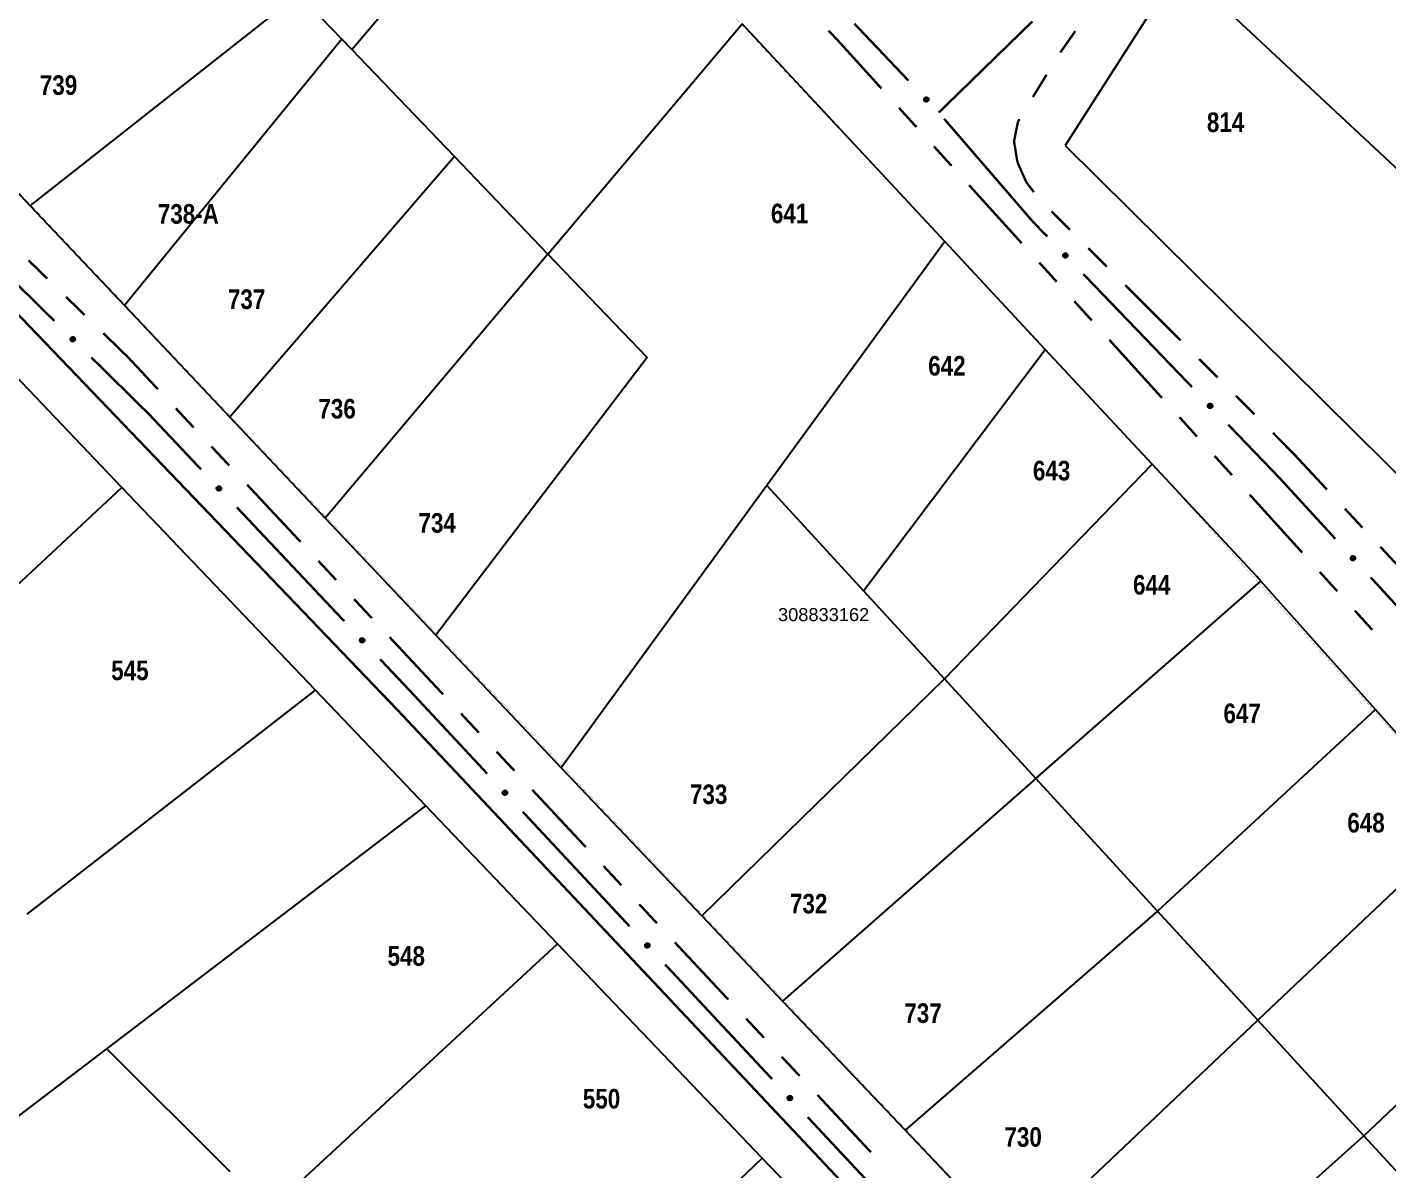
# Model space of a CAD drawing. Extents: x 201549 to 203722, y 4857623 to 4859778.
# Drawn here: x 202522.9 to 202627.1, y 4859059.8 to 4859147.4 of the extents above; entities that cross this region are included whole.
import ezdxf
from ezdxf.enums import TextEntityAlignment as Align

# ---------------------------------------------------------------- set-up
doc = ezdxf.new("R2010")
doc.units = 0
doc.header["$LTSCALE"] = 1.5
doc.header["$MEASUREMENT"] = 0
for name, color, linetype in [('CD-MALHA-LOTES', 40, 'CONTINUOUS'), ('CD_TXT_QUADRA', 1, 'CONTINUOUS'), ('RU-QUADRAS', 6, 'CONTINUOUS'), ('SV-EIXO-RUA-N-PAV', 6, 'CONTINUOUS'), ('SV-RUA-NAO-PAV-S-GUIA-C-GUIA', 7, 'CONTINUOUS'), ('Th_NmrPort', 1, 'CONTINUOUS')]:
    doc.layers.add(name, color=color, linetype=linetype)
doc.styles.add('MONOTXT', font='ARIAL.TTF', dxfattribs={"height": 0.2})
doc.styles.get("Standard").update_dxf_attribs({"font": 'swisscbo.ttf'})

msp = doc.modelspace()

# ---------------------------------------------------------------- linework, layer by layer
at = {"layer": 'CD-MALHA-LOTES', "linetype": 'Continuous'}
for p, q in [((202547.76, 4859145.68), (202562.92, 4859163.41)), ((202611.2, 4859152.06), (202602.43, 4859138.31)), ((202634.39, 4859130.41), (202611.2, 4859152.06)), ((202523.14, 4859133.7), (202543.71, 4859149.9)), ((202547, 4859146.47), (202543.71, 4859149.9)), ((202562.8, 4859130), (202577.67, 4859147.65)), ((202593.19, 4859130.97), (202577.67, 4859147.65)), ((202547, 4859146.47), (202530.36, 4859126.05)), ((202547.76, 4859145.68), (202547, 4859146.47)), ((202555.64, 4859137.46), (202547.76, 4859145.68)), ((202514.37, 4859142.99), (202523.14, 4859133.7)), ((202602.43, 4859138.31), (202632.6, 4859108.42)), ((202555.64, 4859137.46), (202538.43, 4859117.51)), ((202562.8, 4859130), (202555.64, 4859137.46)), ((202523.14, 4859133.7), (202530.36, 4859126.05)), ((202593.19, 4859130.97), (202579.57, 4859112.27)), ((202600.89, 4859122.69), (202593.19, 4859130.97)), ((202562.8, 4859130), (202545.74, 4859109.76)), ((202562.8, 4859130), (202570.4, 4859122.07)), ((202530.36, 4859126.05), (202538.43, 4859117.51)), ((202570.4, 4859122.07), (202554.21, 4859100.8)), ((202586.98, 4859104.2), (202600.89, 4859122.69)), ((202609.09, 4859113.89), (202600.89, 4859122.69)), ((202530.15, 4859112.12), (202520.98, 4859121.73)), ((202538.43, 4859117.51), (202545.74, 4859109.76)), ((202593.18, 4859097.44), (202609.09, 4859113.89)), ((202617.12, 4859105.26), (202609.09, 4859113.89)), ((202530.15, 4859112.12), (202510.26, 4859093.54)), ((202544.98, 4859096.58), (202530.15, 4859112.12)), ((202579.57, 4859112.27), (202563.81, 4859090.63)), ((202579.57, 4859112.27), (202586.98, 4859104.2)), ((202545.74, 4859109.76), (202554.21, 4859100.8)), ((202600.18, 4859089.81), (202617.41, 4859104.93)), ((202617.41, 4859104.93), (202617.12, 4859105.26)), ((202626.19, 4859095.1), (202617.41, 4859104.93)), ((202593.18, 4859097.44), (202586.98, 4859104.2)), ((202554.21, 4859100.8), (202563.81, 4859090.63)), ((202574.58, 4859079.28), (202593.18, 4859097.44)), ((202593.18, 4859097.44), (202600.18, 4859089.81)), ((202522.89, 4859079.41), (202544.98, 4859096.58)), ((202553.45, 4859087.71), (202544.98, 4859096.58)), ((202609.5, 4859079.65), (202626.19, 4859095.1)), ((202633.57, 4859086.83), (202626.19, 4859095.1)), ((202563.81, 4859090.63), (202574.58, 4859079.28)), ((202600.18, 4859089.81), (202580.77, 4859072.76)), ((202609.5, 4859079.65), (202600.18, 4859089.81)), ((202529.01, 4859069.11), (202553.45, 4859087.71)), ((202563.53, 4859077.15), (202553.45, 4859087.71)), ((202633.57, 4859086.83), (202617.17, 4859071.29)), ((202574.58, 4859079.28), (202580.77, 4859072.76)), ((202609.5, 4859079.65), (202590.17, 4859062.86)), ((202617.17, 4859071.29), (202609.5, 4859079.65)), ((202625.3, 4859062.43), (202641.57, 4859077.87)), ((202541.42, 4859056.71), (202563.53, 4859077.15)), ((202579.22, 4859060.73), (202563.53, 4859077.15)), ((202580.77, 4859072.76), (202590.17, 4859062.86)), ((202598.74, 4859053.83), (202617.17, 4859071.29)), ((202625.3, 4859062.43), (202617.17, 4859071.29)), ((202506.49, 4859051.96), (202529.01, 4859069.11)), ((202538.46, 4859059.67), (202529.01, 4859069.11)), ((202590.17, 4859062.86), (202598.74, 4859053.83)), ((202606.52, 4859045.63), (202625.3, 4859062.43)), ((202633.28, 4859053.74), (202625.3, 4859062.43)), ((202557.75, 4859040.38), (202579.22, 4859060.73)), ((202585.7, 4859053.95), (202579.22, 4859060.73))]:
    msp.add_line(p, q, dxfattribs=at)
at = {"layer": 'RU-QUADRAS', "linetype": 'Continuous'}
for points in [[(202334.2, 4859336.31, 0.01, 0.01, 0), (202359.63, 4859380.78, 0.01, 0.01, 0), (202431.07, 4859305.95, 0.01, 0.01, 0), (202473.24, 4859258.37, 0.01, 0.01, 0), (202504.96, 4859225.34, 0.01, 0.01, 0), (202609.09, 4859113.89, 0.01, 0.01, 0), (202649.91, 4859068.53, 0.01, 0.01, 0), (202690.97, 4859026.08, 0.01, 0.01, 0), (202707.86, 4859007.86, 0.01, 0.01, 0), (202732.76, 4858982.37, 0.01, 0.01, 0), (202786.51, 4858923.72, 0.01, 0.01, 0), (202817.55, 4858891.17, 0.01, 0.01, 0), (202785.28, 4858854.63, 0.01, 0.01, 0), (202645.57, 4859005.19, 0.01, 0.01, 0), (202637.52, 4859012.98, 0.01, 0.01, 0), (202489.97, 4859168.83, 0.01, 0.01, 0), (202473.82, 4859188.57, 0.01, 0.01, 0.0163932161), (202447.13, 4859214.72, 0.01, 0.01, -0.0030039758)], [(202602.43, 4859138.31, 0.01, 0.01, 0), (202630.15, 4859181.75, 0.01, 0.01, -0.0047944513), (202715.52, 4859089.91, 0.01, 0.01, 0), (202737.4, 4859069.1, 0.01, 0.01, 0), (202711.64, 4859024.83, 0.01, 0.01, 0), (202643.02, 4859096.11, 0.01, 0.01, 0), (202638.37, 4859102.7, 0.01, 0.01, 0)], [(202468.8, 4859092.61, 0.01, 0.01, 0), (202500.11, 4859143.6, 0.01, 0.01, 0), (202600.33, 4859038.63, 0.01, 0.01, 0.0105492259), (202647.28, 4858987.91, 0.01, 0.01, 0), (202662.7, 4858970.25, 0.01, 0.01, 0), (202632.19, 4858914.85, 0.01, 0.01, 0.0042954678)], [(202437.96, 4859037.71, 0.01, 0.01, 0), (202462.67, 4859081.64, 0.01, 0.01, -0.0032017809), (202565.73, 4858971.96, 0.01, 0.01, 0), (202613.08, 4858922.42, 0.01, 0.01, 0), (202627.11, 4858907.06, 0.01, 0.01, 0), (202601.55, 4858862.13, 0.01, 0.01, 0), (202548.81, 4858918.26, 0.01, 0.01, 0), (202532.09, 4858937.1, 0.01, 0.01, -0.0181914684), (202505.27, 4858964.09, 0.01, 0.01, 0), (202473.85, 4858997.27, 0.01, 0.01, 0), (202458.48, 4859016.19, 0.01, 0.01, 0)]]:
    msp.add_lwpolyline(points, format="xyseb", close=True, dxfattribs=at)
at = {"layer": 'SV-EIXO-RUA-N-PAV', "const_width": 0.18}
for points in [[(202590.412972, 4859143.288908), (202586.282138, 4859147.640483)], [(202592.736858, 4859140.840839), (202599.904117, 4859147.814388)], [(202599.891899, 4859132.54001), (202593.144641, 4859140.367755)], [(202524.973077, 4859124.880161), (202516.427831, 4859133.305051)], [(202600.353357, 4859132.060294), (202599.891899, 4859132.54001)], [(202601.046615, 4859131.339604), (202600.353357, 4859132.060294)], [(202612.138746, 4859119.808576), (202603.819648, 4859128.456847)], [(202532.278206, 4859117.677921), (202527.821492, 4859122.071864)], [(202532.786965, 4859117.138514), (202532.278206, 4859117.677921)], [(202536.217655, 4859113.501156), (202532.786965, 4859117.138514)], [(202618.832066, 4859112.850412), (202614.911779, 4859116.925818)], [(202619.065389, 4859112.596103), (202618.832066, 4859112.850412)], [(202623.12168, 4859108.17496), (202619.065389, 4859112.596103)], [(202547.195861, 4859101.861612), (202538.962206, 4859110.59127)], [(202631.708654, 4859098.815612), (202625.825874, 4859105.227532)], [(202552.377784, 4859096.367525), (202549.940413, 4859098.951726)], [(202552.683085, 4859096.040078), (202552.377784, 4859096.367525)], [(202558.138609, 4859090.188816), (202552.683085, 4859096.040078)], [(202569.049657, 4859078.486294), (202560.866371, 4859087.263186)], [(202575.74657, 4859071.303594), (202571.777419, 4859075.560663)], [(202575.869191, 4859071.172338), (202575.74657, 4859071.303594)], [(202579.965155, 4859066.787925), (202575.869191, 4859071.172338)], [(202590.887727, 4859055.096158), (202582.695798, 4859063.864983)]]:
    msp.add_lwpolyline(points, dxfattribs=at)
at = {"layer": 'SV-EIXO-RUA-N-PAV'}
for points in [[(202591.808999, 4859141.658389), (202591.760094, 4859141.658968), (202591.718181, 4859141.669467), (202591.685744, 4859141.688285), (202591.661416, 4859141.712387), (202591.639305, 4859141.739849), (202591.623121, 4859141.772454), (202591.613174, 4859141.812622), (202591.613411, 4859141.861684), (202591.626987, 4859141.903913), (202591.643734, 4859141.936701), (202591.667407, 4859141.963516), (202591.694444, 4859141.984549), (202591.728869, 4859142.000241), (202591.769673, 4859142.009923), (202591.819002, 4859142.008491), (202591.860021, 4859141.997917), (202591.890918, 4859141.978892), (202591.917725, 4859141.954922), (202591.939963, 4859141.926616), (202591.955666, 4859141.894518), (202591.965341, 4859141.853417), (202591.963282, 4859141.804749), (202591.953203, 4859141.763716), (202591.934616, 4859141.73256), (202591.910424, 4859141.7067), (202591.88315, 4859141.684187), (202591.851051, 4859141.666554), (202591.808999, 4859141.658389)], [(202602.453405, 4859129.718362), (202602.404497, 4859129.718618), (202602.362516, 4859129.728839), (202602.329955, 4859129.747442), (202602.305468, 4859129.771383), (202602.283175, 4859129.798698), (202602.266775, 4859129.831195), (202602.256563, 4859129.871296), (202602.256475, 4859129.920359), (202602.269772, 4859129.962676), (202602.286302, 4859129.995575), (202602.309796, 4859130.022546), (202602.336694, 4859130.043757), (202602.371014, 4859130.059676), (202602.411753, 4859130.069629), (202602.46109, 4859130.068523), (202602.502178, 4859130.058221), (202602.533201, 4859130.039401), (202602.560166, 4859130.015609), (202602.582591, 4859129.98745), (202602.598505, 4859129.955457), (202602.608452, 4859129.914421), (202602.606715, 4859129.86574), (202602.596908, 4859129.824642), (202602.578528, 4859129.793364), (202602.554508, 4859129.767343), (202602.527383, 4859129.744651), (202602.495402, 4859129.726805), (202602.453405, 4859129.718362)], [(202526.422315, 4859123.29675), (202526.373418, 4859123.29571), (202526.33118, 4859123.304815), (202526.298138, 4859123.322549), (202526.273025, 4859123.345833), (202526.250017, 4859123.372548), (202526.232762, 4859123.4046), (202526.221491, 4859123.444416), (202526.220104, 4859123.493459), (202526.232275, 4859123.536114), (202526.247927, 4859123.569439), (202526.270699, 4859123.597023), (202526.297026, 4859123.618939), (202526.330912, 4859123.635762), (202526.371373, 4859123.64679), (202526.420722, 4859123.646991), (202526.462069, 4859123.637781), (202526.493579, 4859123.619789), (202526.521165, 4859123.59672), (202526.544328, 4859123.569165), (202526.561084, 4859123.537605), (202526.572114, 4859123.496846), (202526.571668, 4859123.448137), (202526.562952, 4859123.406793), (202526.545408, 4859123.375039), (202526.522085, 4859123.348391), (202526.495571, 4859123.324989), (202526.464074, 4859123.306302), (202526.422315, 4859123.29675)], [(202613.545537, 4859118.187334), (202613.496629, 4859118.187589), (202613.454647, 4859118.19781), (202613.422086, 4859118.216413), (202613.397599, 4859118.240354), (202613.375306, 4859118.267669), (202613.358907, 4859118.300166), (202613.348694, 4859118.340267), (202613.348606, 4859118.38933), (202613.361903, 4859118.431648), (202613.378433, 4859118.464546), (202613.401927, 4859118.491517), (202613.428825, 4859118.512729), (202613.463145, 4859118.528648), (202613.503884, 4859118.5386), (202613.553221, 4859118.537495), (202613.59431, 4859118.527192), (202613.625332, 4859118.508372), (202613.652297, 4859118.484581), (202613.674722, 4859118.456422), (202613.690636, 4859118.424429), (202613.700583, 4859118.383393), (202613.698847, 4859118.334712), (202613.689039, 4859118.293613), (202613.67066, 4859118.262335), (202613.646639, 4859118.236315), (202613.619515, 4859118.213622), (202613.587534, 4859118.195777), (202613.545537, 4859118.187334)], [(202537.608435, 4859111.866159), (202537.559532, 4859111.866896), (202537.517653, 4859111.877529), (202537.485276, 4859111.896451), (202537.461026, 4859111.920632), (202537.439003, 4859111.948164), (202537.422923, 4859111.980822), (202537.413106, 4859112.021021), (202537.4135, 4859112.070082), (202537.427213, 4859112.112267), (202537.444065, 4859112.145001), (202537.467824, 4859112.17174), (202537.494929, 4859112.192686), (202537.529403, 4859112.208267), (202537.570238, 4859112.217818), (202537.619562, 4859112.216228), (202537.660548, 4859112.205522), (202537.691383, 4859112.186397), (202537.718113, 4859112.162342), (202537.74026, 4859112.133964), (202537.755859, 4859112.101816), (202537.765402, 4859112.060684), (202537.763187, 4859112.012022), (202537.752976, 4859111.971022), (202537.734289, 4859111.939926), (202537.710014, 4859111.914144), (202537.682668, 4859111.891719), (202537.650513, 4859111.874189), (202537.608435, 4859111.866159)], [(202624.489798, 4859106.520954), (202624.44091, 4859106.522364), (202624.399182, 4859106.533574), (202624.367069, 4859106.55294), (202624.343154, 4859106.577453), (202624.321513, 4859106.605286), (202624.305885, 4859106.638162), (202624.296622, 4859106.678492), (202624.297692, 4859106.727544), (202624.311985, 4859106.769536), (202624.329287, 4859106.802035), (202624.353411, 4859106.828443), (202624.380802, 4859106.849014), (202624.415489, 4859106.864118), (202624.456451, 4859106.873106), (202624.505748, 4859106.870836), (202624.546582, 4859106.859566), (202624.577152, 4859106.840019), (202624.603548, 4859106.815597), (202624.625301, 4859106.786917), (202624.640456, 4859106.754557), (202624.649431, 4859106.713297), (202624.646546, 4859106.664671), (202624.63577, 4859106.623816), (202624.616657, 4859106.59298), (202624.592029, 4859106.567534), (202624.564377, 4859106.545489), (202624.531983, 4859106.528403), (202624.489798, 4859106.520954)], [(202548.586641, 4859100.226615), (202548.537738, 4859100.227352), (202548.495859, 4859100.237985), (202548.463483, 4859100.256907), (202548.439232, 4859100.281088), (202548.417209, 4859100.30862), (202548.40113, 4859100.341277), (202548.391312, 4859100.381477), (202548.391707, 4859100.430538), (202548.405419, 4859100.472723), (202548.422271, 4859100.505457), (202548.44603, 4859100.532196), (202548.473135, 4859100.553142), (202548.50761, 4859100.568723), (202548.548445, 4859100.578274), (202548.597768, 4859100.576684), (202548.638754, 4859100.565978), (202548.669589, 4859100.546853), (202548.696319, 4859100.522798), (202548.718466, 4859100.49442), (202548.734065, 4859100.462272), (202548.743608, 4859100.42114), (202548.741393, 4859100.372478), (202548.731182, 4859100.331478), (202548.712496, 4859100.300382), (202548.68822, 4859100.2746), (202548.660874, 4859100.252175), (202548.628719, 4859100.234645), (202548.586641, 4859100.226615)], [(202559.519958, 4859088.545844), (202559.47106, 4859088.546862), (202559.429243, 4859088.557736), (202559.396976, 4859088.576844), (202559.372865, 4859088.601164), (202559.351001, 4859088.628822), (202559.335109, 4859088.661572), (202559.325523, 4859088.701827), (202559.3262, 4859088.750885), (202559.340155, 4859088.79299), (202559.357195, 4859088.825627), (202559.381107, 4859088.852229), (202559.408332, 4859088.873018), (202559.442896, 4859088.8884), (202559.483786, 4859088.897717), (202559.533099, 4859088.895842), (202559.574022, 4859088.884901), (202559.604747, 4859088.865599), (202559.631339, 4859088.84139), (202559.653322, 4859088.812885), (202559.668736, 4859088.780648), (202559.678042, 4859088.739462), (202559.675547, 4859088.690814), (202559.6651, 4859088.649873), (202559.646235, 4859088.618885), (202559.621811, 4859088.593243), (202559.594337, 4859088.570976), (202559.562081, 4859088.553631), (202559.519958, 4859088.545844)], [(202570.431005, 4859076.843321), (202570.382108, 4859076.844339), (202570.340291, 4859076.855213), (202570.308023, 4859076.874321), (202570.283913, 4859076.898641), (202570.262048, 4859076.9263), (202570.246157, 4859076.959049), (202570.236571, 4859076.999304), (202570.237248, 4859077.048362), (202570.251202, 4859077.090468), (202570.268243, 4859077.123104), (202570.292155, 4859077.149706), (202570.31938, 4859077.170496), (202570.353944, 4859077.185878), (202570.394833, 4859077.195194), (202570.444147, 4859077.19332), (202570.48507, 4859077.182378), (202570.515795, 4859077.163076), (202570.542386, 4859077.138868), (202570.564369, 4859077.110363), (202570.579783, 4859077.078125), (202570.589089, 4859077.036939), (202570.586594, 4859076.988291), (202570.576147, 4859076.947351), (202570.557282, 4859076.916363), (202570.532859, 4859076.89072), (202570.505384, 4859076.868453), (202570.473129, 4859076.851108), (202570.431005, 4859076.843321)], [(202581.348122, 4859065.146314), (202581.299223, 4859065.147284), (202581.257396, 4859065.158117), (202581.22511, 4859065.177193), (202581.200975, 4859065.201489), (202581.179083, 4859065.229126), (202581.16316, 4859065.26186), (202581.153534, 4859065.302105), (202581.154163, 4859065.351164), (202581.168076, 4859065.393284), (202581.185084, 4859065.425937), (202581.20897, 4859065.452562), (202581.236175, 4859065.473379), (202581.270723, 4859065.488795), (202581.311603, 4859065.498151), (202581.360919, 4859065.496325), (202581.401853, 4859065.485424), (202581.432597, 4859065.466153), (202581.459212, 4859065.44197), (202581.481223, 4859065.413487), (202581.496669, 4859065.381265), (202581.506015, 4859065.340088), (202581.503568, 4859065.291438), (202581.493162, 4859065.250487), (202581.474327, 4859065.21948), (202581.449929, 4859065.193814), (202581.422476, 4859065.17152), (202581.390238, 4859065.154143), (202581.348122, 4859065.146314)]]:
    msp.add_lwpolyline(points, close=True, dxfattribs=at)
for points in [[(202591.851051, 4859141.666554), (202591.613411, 4859141.861684)], [(202591.830751, 4859141.664319), (202591.617083, 4859141.835892)], [(202591.863947, 4859141.678898), (202591.623035, 4859141.879171)], [(202591.88315, 4859141.684187), (202591.626987, 4859141.903913)], [(202591.893385, 4859141.697436), (202591.637492, 4859141.915472)], [(202591.910424, 4859141.7067), (202591.643734, 4859141.936701)], [(202591.921044, 4859141.721811), (202591.658676, 4859141.950632)], [(202591.934616, 4859141.73256), (202591.667407, 4859141.963516)], [(202591.942078, 4859141.751185), (202591.683367, 4859141.972189)], [(202591.953203, 4859141.763716), (202591.694444, 4859141.984549)], [(202591.957475, 4859141.786496), (202591.715674, 4859141.989687)], [(202591.963282, 4859141.804749), (202591.728869, 4859142.000241)], [(202591.960558, 4859141.830814), (202591.751738, 4859142.003226)], [(202591.965341, 4859141.853417), (202591.769673, 4859142.009923)], [(202591.954986, 4859141.876323), (202591.800015, 4859142.0039)], [(202591.955666, 4859141.894518), (202591.819002, 4859142.008491)], [(202591.944366, 4859141.913277), (202591.844283, 4859141.998888)], [(202591.939963, 4859141.926616), (202591.860021, 4859141.997917)], [(202591.808999, 4859141.658389), (202591.613174, 4859141.812622)], [(202591.760094, 4859141.658968), (202591.623121, 4859141.772454)], [(202591.782373, 4859141.659787), (202591.623544, 4859141.787464)], [(202591.736176, 4859141.66485), (202591.638023, 4859141.75041)], [(202591.718181, 4859141.669467), (202591.639305, 4859141.739849)], [(202602.495402, 4859129.726805), (202602.256475, 4859129.920359)], [(202602.453405, 4859129.718362), (202602.256563, 4859129.871296)], [(202602.475117, 4859129.724437), (202602.260318, 4859129.894591)], [(202602.508215, 4859129.739235), (202602.265983, 4859129.937908)], [(202602.404497, 4859129.718618), (202602.266775, 4859129.831195)], [(202602.42677, 4859129.719584), (202602.2671, 4859129.846208)], [(202602.527383, 4859129.744651), (202602.269772, 4859129.962676)], [(202602.53753, 4859129.757967), (202602.2802, 4859129.974304)], [(202602.380541, 4859129.724341), (202602.281823, 4859129.80925)], [(202602.362516, 4859129.728839), (202602.283175, 4859129.798698)], [(202602.554508, 4859129.767343), (202602.286302, 4859129.995575)], [(202602.565028, 4859129.782525), (202602.301151, 4859130.009605)], [(202602.578528, 4859129.793364), (202602.309796, 4859130.022546)], [(202602.585866, 4859129.812037), (202602.325698, 4859130.031324)], [(202602.596908, 4859129.824642), (202602.336694, 4859130.043757)], [(202602.601029, 4859129.84745), (202602.357888, 4859130.049036)], [(202602.606715, 4859129.86574), (202602.371014, 4859130.059676)], [(202602.603819, 4859129.891788), (202602.393862, 4859130.062813)], [(202602.608452, 4859129.914421), (202602.411753, 4859130.069629)], [(202602.597946, 4859129.937259), (202602.442134, 4859130.063807)], [(202602.598505, 4859129.955457), (202602.46109, 4859130.068523)], [(202602.587081, 4859129.974141), (202602.486434, 4859130.059087)], [(202602.582591, 4859129.98745), (202602.502178, 4859130.058221)], [(202526.464074, 4859123.306302), (202526.220104, 4859123.493459)], [(202526.422315, 4859123.29675), (202526.221491, 4859123.444416)], [(202526.443858, 4859123.303397), (202526.224628, 4859123.467803)], [(202526.476553, 4859123.319067), (202526.229144, 4859123.511255)], [(202526.495571, 4859123.324989), (202526.232275, 4859123.536114)], [(202526.395657, 4859123.297266), (202526.232688, 4859123.419615)], [(202526.373418, 4859123.29571), (202526.232762, 4859123.4046)], [(202526.505361, 4859123.338569), (202526.242392, 4859123.548014)], [(202526.522085, 4859123.348391), (202526.247927, 4859123.569439)], [(202526.349318, 4859123.300796), (202526.248386, 4859123.383061)], [(202526.33118, 4859123.304815), (202526.250017, 4859123.372548)], [(202526.532199, 4859123.363846), (202526.2624, 4859123.583857)], [(202526.545408, 4859123.375039), (202526.270699, 4859123.597023)], [(202526.552249, 4859123.3939), (202526.286364, 4859123.606219)], [(202526.562952, 4859123.406793), (202526.297026, 4859123.618939)], [(202526.566468, 4859123.429702), (202526.318073, 4859123.624777)], [(202526.571668, 4859123.448137), (202526.330912, 4859123.635762)], [(202526.568083, 4859123.474098), (202526.35367, 4859123.639503)], [(202526.572114, 4859123.496846), (202526.371373, 4859123.64679)], [(202526.561007, 4859123.519397), (202526.401898, 4859123.641775)], [(202526.561084, 4859123.537605), (202526.420722, 4859123.646991)], [(202526.549169, 4859123.555979), (202526.446308, 4859123.63823)], [(202526.544328, 4859123.569165), (202526.462069, 4859123.637781)], [(202613.587534, 4859118.195777), (202613.348606, 4859118.38933)], [(202613.545537, 4859118.187334), (202613.348694, 4859118.340267)], [(202613.567248, 4859118.193408), (202613.352449, 4859118.363563)], [(202613.600347, 4859118.208206), (202613.358115, 4859118.40688)], [(202613.496629, 4859118.187589), (202613.358907, 4859118.300166)], [(202613.518902, 4859118.188556), (202613.359231, 4859118.315179)], [(202613.619515, 4859118.213622), (202613.361903, 4859118.431648)], [(202613.629662, 4859118.226939), (202613.372331, 4859118.443276)], [(202613.472672, 4859118.193313), (202613.373955, 4859118.278222)], [(202613.454647, 4859118.19781), (202613.375306, 4859118.267669)], [(202613.646639, 4859118.236315), (202613.378433, 4859118.464546)], [(202613.657159, 4859118.251496), (202613.393282, 4859118.478576)], [(202613.67066, 4859118.262335), (202613.401927, 4859118.491517)], [(202613.677998, 4859118.281008), (202613.41783, 4859118.500296)], [(202613.689039, 4859118.293613), (202613.428825, 4859118.512729)], [(202613.69316, 4859118.316421), (202613.45002, 4859118.518007)], [(202613.698847, 4859118.334712), (202613.463145, 4859118.528648)], [(202613.695951, 4859118.360759), (202613.485994, 4859118.531785)], [(202613.700583, 4859118.383393), (202613.503884, 4859118.5386)], [(202613.690077, 4859118.40623), (202613.534265, 4859118.532778)], [(202613.690636, 4859118.424429), (202613.553221, 4859118.537495)], [(202613.679212, 4859118.443112), (202613.578566, 4859118.528059)], [(202613.674722, 4859118.456422), (202613.59431, 4859118.527192)], [(202537.608435, 4859111.866159), (202537.413106, 4859112.021021)], [(202537.650513, 4859111.874189), (202537.4135, 4859112.070082)], [(202537.630205, 4859111.872019), (202537.41709, 4859112.044278)], [(202537.559532, 4859111.866896), (202537.422923, 4859111.980822)], [(202537.663448, 4859111.886492), (202537.423181, 4859112.087538)], [(202537.581813, 4859111.867643), (202537.423395, 4859111.99583)], [(202537.682668, 4859111.891719), (202537.427213, 4859112.112267)], [(202537.692945, 4859111.904935), (202537.437755, 4859112.123792)], [(202537.535633, 4859111.872854), (202537.437755, 4859111.95873)], [(202537.517653, 4859111.877529), (202537.439003, 4859111.948164)], [(202537.710014, 4859111.914144), (202537.444065, 4859112.145001)], [(202537.720683, 4859111.929221), (202537.459052, 4859112.158884)], [(202537.734289, 4859111.939926), (202537.467824, 4859112.17174)], [(202537.741811, 4859111.958527), (202537.483812, 4859112.180362)], [(202537.752976, 4859111.971022), (202537.494929, 4859112.192686)], [(202537.757321, 4859111.993788), (202537.516174, 4859112.197756)], [(202537.763187, 4859112.012022), (202537.529403, 4859112.208267)], [(202537.760547, 4859112.038097), (202537.552282, 4859112.211179)], [(202537.765402, 4859112.060684), (202537.570238, 4859112.217818)], [(202537.755121, 4859112.083623), (202537.600561, 4859112.211698)], [(202537.755859, 4859112.101816), (202537.619562, 4859112.216228)], [(202537.744619, 4859112.120611), (202537.644813, 4859112.206543)], [(202537.74026, 4859112.133964), (202537.660548, 4859112.205522)], [(202624.489798, 4859106.520954), (202624.296622, 4859106.678492)], [(202624.531983, 4859106.528403), (202624.297692, 4859106.727544)], [(202624.511647, 4859106.526514), (202624.300926, 4859106.701693)], [(202624.44091, 4859106.522364), (202624.305885, 4859106.638162)], [(202624.4632, 4859106.522804), (202624.306563, 4859106.653162)], [(202624.545086, 4859106.540527), (202624.307613, 4859106.744864)], [(202624.564377, 4859106.545489), (202624.311985, 4859106.769536)], [(202624.417095, 4859106.528652), (202624.32041, 4859106.615868)], [(202624.399182, 4859106.533574), (202624.321513, 4859106.605286)], [(202624.574835, 4859106.558562), (202624.322685, 4859106.780914)], [(202624.592029, 4859106.567534), (202624.329287, 4859106.802035)], [(202624.602905, 4859106.582463), (202624.344463, 4859106.81571)], [(202624.616657, 4859106.59298), (202624.353411, 4859106.828443)], [(202624.624434, 4859106.611475), (202624.369517, 4859106.836844)], [(202624.63577, 4859106.623816), (202624.380802, 4859106.849014)], [(202624.640429, 4859106.64652), (202624.402116, 4859106.85379)], [(202624.646546, 4859106.664671), (202624.415489, 4859106.864118)], [(202624.644265, 4859106.690779), (202624.438405, 4859106.866715)], [(202624.649431, 4859106.713297), (202624.456451, 4859106.873106)], [(202624.639467, 4859106.736376), (202624.486687, 4859106.866568)], [(202624.640456, 4859106.754557), (202624.505748, 4859106.870836)], [(202624.629476, 4859106.773505), (202624.530863, 4859106.860804)], [(202624.625301, 4859106.786917), (202624.546582, 4859106.859566)], [(202548.586641, 4859100.226615), (202548.391312, 4859100.381477)], [(202548.628719, 4859100.234645), (202548.391707, 4859100.430538)], [(202548.608411, 4859100.232475), (202548.395296, 4859100.404734)], [(202548.537738, 4859100.227352), (202548.40113, 4859100.341277)], [(202548.641654, 4859100.246948), (202548.401387, 4859100.447993)], [(202548.56002, 4859100.228099), (202548.401602, 4859100.356286)], [(202548.660874, 4859100.252175), (202548.405419, 4859100.472723)], [(202548.671151, 4859100.265391), (202548.415961, 4859100.484248)], [(202548.513839, 4859100.23331), (202548.415961, 4859100.319186)], [(202548.495859, 4859100.237985), (202548.417209, 4859100.30862)], [(202548.68822, 4859100.2746), (202548.422271, 4859100.505457)], [(202548.698889, 4859100.289677), (202548.437258, 4859100.51934)], [(202548.712496, 4859100.300382), (202548.44603, 4859100.532196)], [(202548.720017, 4859100.318983), (202548.462018, 4859100.540818)], [(202548.731182, 4859100.331478), (202548.473135, 4859100.553142)], [(202548.735527, 4859100.354244), (202548.494381, 4859100.558212)], [(202548.741393, 4859100.372478), (202548.50761, 4859100.568723)], [(202548.738753, 4859100.398553), (202548.530488, 4859100.571635)], [(202548.743608, 4859100.42114), (202548.548445, 4859100.578274)], [(202548.733328, 4859100.444079), (202548.578767, 4859100.572154)], [(202548.734065, 4859100.462272), (202548.597768, 4859100.576684)], [(202548.722826, 4859100.481067), (202548.623019, 4859100.566999)], [(202548.718466, 4859100.49442), (202548.638754, 4859100.565978)], [(202559.519958, 4859088.545844), (202559.325523, 4859088.701827)], [(202559.562081, 4859088.553631), (202559.3262, 4859088.750885)], [(202559.541761, 4859088.551579), (202559.329641, 4859088.725061)], [(202559.47106, 4859088.546862), (202559.335109, 4859088.661572)], [(202559.493345, 4859088.54748), (202559.335668, 4859088.676577)], [(202559.575087, 4859088.565859), (202559.335981, 4859088.768284)], [(202559.594337, 4859088.570976), (202559.340155, 4859088.79299)], [(202559.60469, 4859088.584132), (202559.350763, 4859088.804454)], [(202559.621811, 4859088.593243), (202559.357195, 4859088.825627)], [(202559.632567, 4859088.608259), (202559.372262, 4859088.839424)], [(202559.646235, 4859088.618885), (202559.381107, 4859088.852229)], [(202559.653863, 4859088.637442), (202559.397145, 4859088.860758)], [(202559.6651, 4859088.649873), (202559.408332, 4859088.873018)], [(202559.669576, 4859088.672614), (202559.429607, 4859088.877966)], [(202559.675547, 4859088.690814), (202559.442896, 4859088.8884)], [(202559.673057, 4859088.716903), (202559.465791, 4859088.891181)], [(202559.678042, 4859088.739462), (202559.483786, 4859088.897717)], [(202559.667893, 4859088.76246), (202559.514072, 4859088.891422)], [(202559.668736, 4859088.780648), (202559.533099, 4859088.895842)], [(202559.657604, 4859088.799508), (202559.558294, 4859088.886012)], [(202559.653322, 4859088.812885), (202559.574022, 4859088.884901)], [(202559.447195, 4859088.552958), (202559.349813, 4859088.639395)], [(202559.429243, 4859088.557736), (202559.351001, 4859088.628822)], [(202570.589089, 4859077.036939), (202570.394833, 4859077.195194)], [(202570.431005, 4859076.843321), (202570.236571, 4859076.999304)], [(202570.473129, 4859076.851108), (202570.237248, 4859077.048362)], [(202570.452809, 4859076.849056), (202570.240688, 4859077.022538)], [(202570.382108, 4859076.844339), (202570.246157, 4859076.959049)], [(202570.404393, 4859076.844958), (202570.246715, 4859076.974055)], [(202570.486134, 4859076.863337), (202570.247029, 4859077.065762)], [(202570.505384, 4859076.868453), (202570.251202, 4859077.090468)], [(202570.358243, 4859076.850435), (202570.260861, 4859076.936872)], [(202570.515738, 4859076.88161), (202570.261811, 4859077.101932)], [(202570.340291, 4859076.855213), (202570.262048, 4859076.9263)], [(202570.532859, 4859076.89072), (202570.268243, 4859077.123104)], [(202570.543615, 4859076.905736), (202570.283309, 4859077.136901)], [(202570.557282, 4859076.916363), (202570.292155, 4859077.149706)], [(202570.564911, 4859076.93492), (202570.308192, 4859077.158235)], [(202570.576147, 4859076.947351), (202570.31938, 4859077.170496)], [(202570.580624, 4859076.970091), (202570.340655, 4859077.175443)], [(202570.586594, 4859076.988291), (202570.353944, 4859077.185878)], [(202570.584105, 4859077.01438), (202570.376839, 4859077.188658)], [(202570.578941, 4859077.059937), (202570.42512, 4859077.188899)], [(202570.579783, 4859077.078125), (202570.444147, 4859077.19332)], [(202570.568652, 4859077.096985), (202570.469342, 4859077.18349)], [(202570.564369, 4859077.110363), (202570.48507, 4859077.182378)], [(202581.348122, 4859065.146314), (202581.153534, 4859065.302105)], [(202581.390238, 4859065.154143), (202581.154163, 4859065.351164)], [(202581.36992, 4859065.15207), (202581.157629, 4859065.325344)], [(202581.299223, 4859065.147284), (202581.16316, 4859065.26186)], [(202581.321508, 4859065.147925), (202581.163703, 4859065.276866)], [(202581.403231, 4859065.166384), (202581.163926, 4859065.368573)], [(202581.422476, 4859065.17152), (202581.168076, 4859065.393284)], [(202581.275353, 4859065.153356), (202581.177886, 4859065.239698)], [(202581.432817, 4859065.184686), (202581.178673, 4859065.404758)], [(202581.257396, 4859065.158117), (202581.179083, 4859065.229126)], [(202581.449929, 4859065.193814), (202581.185084, 4859065.425937)], [(202581.46067, 4859065.20884), (202581.200137, 4859065.439748)], [(202581.474327, 4859065.21948), (202581.20897, 4859065.452562)], [(202581.481937, 4859065.238045), (202581.224999, 4859065.461107)], [(202581.493162, 4859065.250487), (202581.236175, 4859065.473379)], [(202581.497615, 4859065.273232), (202581.257444, 4859065.478347)], [(202581.503568, 4859065.291438), (202581.270723, 4859065.488795)], [(202581.501053, 4859065.317524), (202581.293616, 4859065.491598)], [(202581.506015, 4859065.340088), (202581.311603, 4859065.498151)], [(202581.495844, 4859065.363076), (202581.341896, 4859065.491886)], [(202581.496669, 4859065.381265), (202581.360919, 4859065.496325)], [(202581.485519, 4859065.400113), (202581.386123, 4859065.48652)], [(202581.481223, 4859065.413487), (202581.401853, 4859065.485424)]]:
    msp.add_lwpolyline(points, dxfattribs=at)
at = {"layer": 'SV-RUA-NAO-PAV-S-GUIA-C-GUIA', "const_width": 0.18}
msp.add_lwpolyline([(202562.941004, 4859082.66053), (202604.391078, 4859038.618322), (202659.529009, 4858979.026607), (202666.010309, 4858972.340206), (202633.183113, 4858912.292304), (202566.487233, 4858982.692906), (202484.62429, 4859073.010118), (202475.664853, 4859082.054445), (202465.818401, 4859092.197855), (202499.428257, 4859147.011302), (202520.138836, 4859127.523868), (202551.266935, 4859095.064652)], close=True, dxfattribs=at)
for points in [[(202584.298737, 4859147.11785), (202584.98351, 4859146.389093)], [(202602.046076, 4859145.443387), (202603.198914, 4859147.077696)], [(202584.98351, 4859146.389093), (202585.051008, 4859146.317259)], [(202585.051008, 4859146.317259), (202588.342989, 4859142.685885)], [(202599.951254, 4859142.035819), (202600.998334, 4859143.739821)], [(202589.686263, 4859141.204124), (202591.029536, 4859139.722363)], [(202598.650658, 4859139.370543), (202598.798766, 4859140.117622)], [(202598.798766, 4859140.117622), (202598.910566, 4859140.328161)], [(202598.504683, 4859138.634225), (202598.650658, 4859139.370543)], [(202598.544748, 4859138.388113), (202598.504683, 4859138.634225)], [(202592.37281, 4859138.240602), (202593.716084, 4859136.758841)], [(202598.765739, 4859137.030605), (202598.544748, 4859138.388113)], [(202599.019614, 4859136.459904), (202598.765739, 4859137.030605)], [(202599.446051, 4859135.501285), (202599.019614, 4859136.459904)], [(202600.023534, 4859134.745935), (202599.446051, 4859135.501285)], [(202595.059357, 4859135.27708), (202599.089179, 4859130.831797)], [(202602.787213, 4859131.860663), (202601.373785, 4859133.275661)], [(202605.614069, 4859129.030665), (202604.200641, 4859130.445664)], [(202523.004673, 4859129.515918), (202524.436909, 4859128.119959)], [(202600.432452, 4859129.350036), (202601.775726, 4859127.868275)], [(202611.267781, 4859123.370671), (202607.027497, 4859127.615667)], [(202525.869144, 4859126.724), (202527.30138, 4859125.328041)], [(202603.119, 4859126.386514), (202604.462274, 4859124.904753)], [(202528.733615, 4859123.932082), (202530.165851, 4859122.536123)], [(202605.805547, 4859123.422992), (202609.835368, 4859118.977709)], [(202530.165851, 4859122.536123), (202530.653164, 4859122.061153)], [(202530.653164, 4859122.061153), (202532.919474, 4859119.635671)], [(202614.094638, 4859120.540674), (202612.681209, 4859121.955672)], [(202616.921494, 4859117.710676), (202615.508066, 4859119.125675)], [(202534.284924, 4859118.17432), (202535.650374, 4859116.712969)], [(202611.178642, 4859117.495948), (202612.521916, 4859116.014187)], [(202619.803211, 4859114.825757), (202618.334922, 4859116.295678)], [(202537.015824, 4859115.251619), (202538.381274, 4859113.790268)], [(202620.432012, 4859114.15094), (202619.803211, 4859114.825757)], [(202613.86519, 4859114.532426), (202615.208463, 4859113.050665)], [(202622.477178, 4859111.956105), (202620.432012, 4859114.15094)], [(202539.746724, 4859112.328917), (202543.843074, 4859107.944864)], [(202616.551737, 4859111.568904), (202620.581558, 4859107.123621)], [(202625.204065, 4859109.02966), (202623.840621, 4859110.492883)], [(202627.930953, 4859106.103214), (202626.567509, 4859107.566437)], [(202545.208524, 4859106.483514), (202546.573974, 4859105.022163)], [(202621.924832, 4859105.64186), (202623.268106, 4859104.160099)], [(202547.939424, 4859103.560812), (202549.304874, 4859102.099461)], [(202624.611379, 4859102.678338), (202625.954653, 4859101.196577)], [(202550.670325, 4859100.63811), (202554.766675, 4859096.254058)], [(202556.132125, 4859094.792707), (202557.497575, 4859093.331356)], [(202558.863025, 4859091.870005), (202560.228475, 4859090.408654)], [(202561.593925, 4859088.947304), (202565.690275, 4859084.563251)], [(202567.055725, 4859083.1019), (202567.438945, 4859082.691765)], [(202567.438945, 4859082.691765), (202568.421175, 4859081.640549)], [(202569.786625, 4859080.179199), (202571.152075, 4859078.717848)], [(202572.517525, 4859077.256497), (202576.613875, 4859072.872444)], [(202577.979325, 4859071.411094), (202579.344775, 4859069.949743)], [(202580.710225, 4859068.488392), (202582.075675, 4859067.027041)], [(202583.441125, 4859065.56569), (202587.537475, 4859061.181638)]]:
    msp.add_lwpolyline(points, dxfattribs=at)

# ---------------------------------------------------------------- texts
at = {"layer": 'CD_TXT_QUADRA', "color": 7, "linetype": 'Continuous', "style": 'MONOTXT'}
msp.add_text('308833162', height=1, dxfattribs=at).set_placement((202580.42, 4859101.87))
at = {"layer": 'Th_NmrPort', "color": 1}
for s, p in [('739', (202523.868554, 4859142.947271)), ('814', (202613.278554, 4859140.097271)), ('738-A', (202532.908554, 4859133.077271)), ('641', (202579.878554, 4859133.107271)), ('737', (202538.278554, 4859126.537271)), ('642', (202591.928554, 4859121.437271)), ('736', (202545.208554, 4859118.147271)), ('643', (202599.948554, 4859113.407271)), ('734', (202552.878554, 4859109.397271)), ('644', (202607.618554, 4859104.657271)), ('545', (202529.338554, 4859098.097271)), ('647', (202614.548554, 4859094.807271)), ('733', (202573.678554, 4859088.607271)), ('648', (202624.038554, 4859086.427271)), ('732', (202581.338554, 4859080.227271)), ('548', (202550.508554, 4859076.217271)), ('737', (202590.098554, 4859071.837271)), ('550', (202565.468554, 4859065.277271)), ('730', (202597.768554, 4859062.347271))]:
    msp.add_text(s, height=1.5, dxfattribs=at).set_placement(p, align=Align.MIDDLE_LEFT)

doc.saveas('drawing.dxf')
